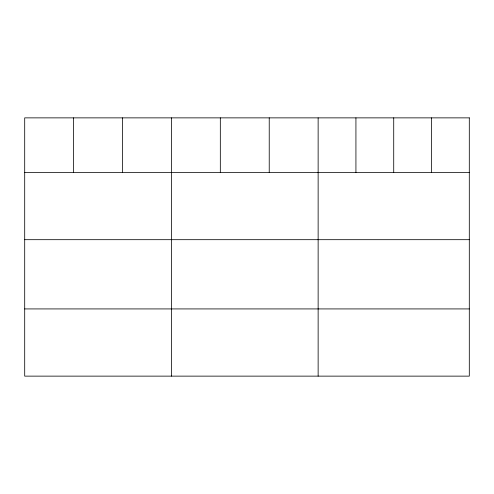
<?xml version="1.0" encoding="UTF-8"?>
<svg xmlns="http://www.w3.org/2000/svg" width="494" height="494" viewBox="0 0 494 494"><rect width="100%" height="100%" fill="white"/><g stroke="black" fill="none" stroke-linecap="round" stroke-linejoin="round"><path stroke-width="0.74" d="M24.7 172.474L469.3 172.474M24.7 239.683L469.3 239.683M24.7 308.923L469.3 308.923M431.509 117.868L431.509 172.474M393.718 117.868L393.718 172.474M355.927 117.868L355.927 172.474M318.136 117.868L318.136 376.132M269.23 117.868L269.23 172.474M220.324 117.868L220.324 172.474M171.418 117.868L171.418 376.132M122.512 117.868L122.512 172.474M73.606 117.868L73.606 172.474M469.3 117.868L24.7 117.868L24.7 376.132L469.3 376.132L469.3 117.868"/></g></svg>
